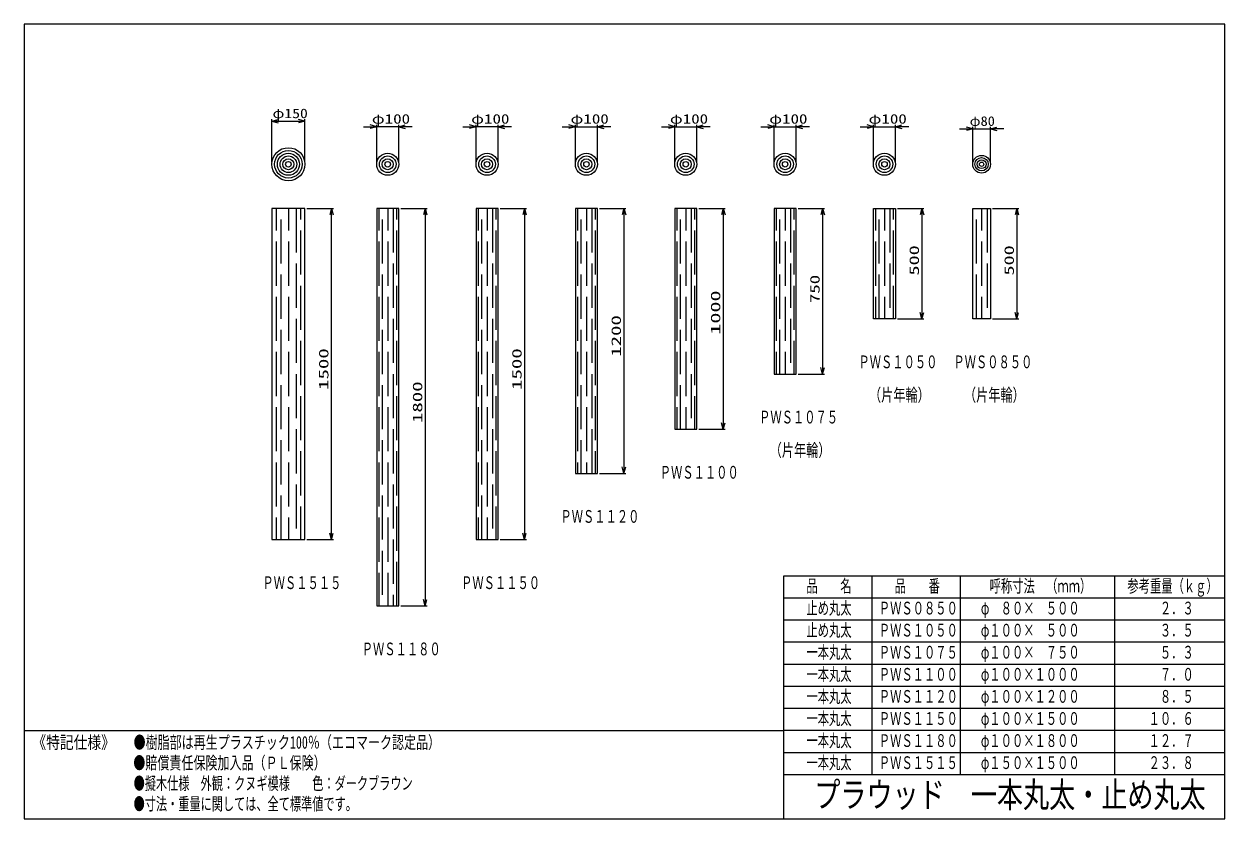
# Model space of a CAD drawing. Units: millimetres, scale not verified. Extents: x -2720 to 2720, y -1800 to 1800.
import ezdxf
from ezdxf.enums import TextEntityAlignment as Align

# ---------------------------------------------------------------- set-up
doc = ezdxf.new("R2010")
doc.units = ezdxf.units.MM
doc.header["$LTSCALE"] = 10
for name, color, linetype, lineweight in [('0-0_0', 2, 'Continuous', 9), ('0-1_LAYER0014', 7, 'Continuous', 9), ('0-3_LAYER0002', 4, 'Continuous', 9)]:
    doc.layers.add(name, color=color, linetype=linetype, lineweight=lineweight)
doc.layers.add('0-2_LAYER0003', color=4, linetype='Continuous')
doc.layers.add('0-4_LAYER0064', color=3, linetype='Continuous')
doc.styles.add('ＭＳ ゴシック', font='')
doc.styles.get('ＭＳ ゴシック').set_extended_font_data('MS Gothic')

# ---------------------------------------------------------------- blocks, each defined once
blk = doc.blocks.new('_OPEN30')
at = {"layer": '0-3_LAYER0002'}
for q in [(-9.659, 2.588), (-9.659, -2.588)]:
    blk.add_line((0, 0), q, dxfattribs=at)

msp = doc.modelspace()

# ---------------------------------------------------------------- linework, layer by layer
at = {"layer": '0-0_0', "color": 3}
for p, q in [((-1597.45, 965.02), (-1597.45, -534.98)), ((-1597.45, -534.98), (-1447.45, -534.98))]:
    msp.add_line(p, q, dxfattribs=at)
at = {"layer": '0-0_0'}
for p, q in [((-1577.45, 965.02), (-1577.45, 865.02)), ((-1522.45, 965.02), (-1522.45, 865.02)), ((-1487.45, 965.02), (-1487.45, 765.02)), ((-1467.45, 965.02), (-1467.45, 915.02)), ((-1112.45, 965.02), (-1112.45, 865.02)), ((-1072.45, 965.02), (-1072.45, 865.02)), ((-1047.45, 965.02), (-1047.45, 765.02)), ((-1032.45, 965.02), (-1032.45, 915.02)), ((-662.45, 965.02), (-662.45, 865.02)), ((-622.45, 965.02), (-622.45, 865.02)), ((-597.45, 965.02), (-597.45, 765.02)), ((-582.45, 965.02), (-582.45, 915.02)), ((-212.45, 965.02), (-212.45, 865.02)), ((-172.45, 965.02), (-172.45, 865.02)), ((-147.45, 965.02), (-147.45, 765.02)), ((-132.45, 965.02), (-132.45, 915.02)), ((237.55, 965.02), (237.55, 865.02)), ((277.55, 965.02), (277.55, 865.02)), ((302.55, 965.02), (302.55, 765.02)), ((317.55, 965.02), (317.55, 915.02)), ((687.55, 965.02), (687.55, 865.02)), ((727.55, 965.02), (727.55, 865.02)), ((752.55, 965.02), (752.55, 765.02)), ((767.55, 965.02), (767.55, 915.02)), ((1137.55, 965.02), (1137.55, 865.02)), ((1177.55, 965.02), (1177.55, 865.02)), ((1202.55, 965.02), (1202.55, 765.02)), ((1217.55, 965.02), (1217.55, 915.02)), ((1617.55, 965.02), (1617.55, 865.02)), ((1642.55, 965.02), (1642.55, 765.02)), ((-1557.45, 915.02), (-1557.45, 715.02)), ((-1097.45, 915.02), (-1097.45, 715.02)), ((-647.45, 915.02), (-647.45, 715.02)), ((-197.45, 915.02), (-197.45, 715.02)), ((252.55, 915.02), (252.55, 715.02)), ((702.55, 915.02), (702.55, 715.02)), ((1152.55, 915.02), (1152.55, 715.02)), ((1592.55, 915.02), (1592.55, 715.02)), ((-1467.45, 865.02), (-1467.45, 665.02)), ((-1032.45, 865.02), (-1032.45, 665.02)), ((-582.45, 865.02), (-582.45, 665.02)), ((-132.45, 865.02), (-132.45, 665.02)), ((317.55, 865.02), (317.55, 665.02)), ((767.55, 865.02), (767.55, 665.02)), ((1217.55, 865.02), (1217.55, 665.02)), ((-1577.45, 815.02), (-1577.45, 615.02)), ((-1522.45, 815.02), (-1522.45, 615.02)), ((-1112.45, 815.02), (-1112.45, 615.02)), ((-1072.45, 815.02), (-1072.45, 615.02)), ((-662.45, 815.02), (-662.45, 615.02)), ((-622.45, 815.02), (-622.45, 615.02)), ((-212.45, 815.02), (-212.45, 615.02)), ((-172.45, 815.02), (-172.45, 615.02)), ((237.55, 815.02), (237.55, 615.02)), ((277.55, 815.02), (277.55, 615.02)), ((687.55, 815.02), (687.55, 615.02)), ((727.55, 815.02), (727.55, 615.02)), ((1137.55, 815.02), (1137.55, 615.02)), ((1177.55, 815.02), (1177.55, 615.02)), ((1617.55, 815.02), (1617.55, 615.02)), ((-1487.45, 715.02), (-1487.45, 515.02)), ((-1047.45, 715.02), (-1047.45, 515.02)), ((-597.45, 715.02), (-597.45, 515.02)), ((-147.45, 715.02), (-147.45, 515.02)), ((302.55, 715.02), (302.55, 515.02)), ((752.55, 715.02), (752.55, 515.02)), ((1202.55, 715.02), (1202.55, 515.02)), ((1642.55, 715.02), (1642.55, 515.02)), ((-1557.45, 665.02), (-1557.45, 465.02)), ((-1097.45, 665.02), (-1097.45, 465.02)), ((-647.45, 665.02), (-647.45, 465.02)), ((-197.45, 665.02), (-197.45, 465.02)), ((252.55, 665.02), (252.55, 465.02)), ((702.55, 665.02), (702.55, 465.02)), ((1152.55, 665.02), (1152.55, 465.02)), ((1592.55, 665.02), (1592.55, 465.02)), ((-1467.45, 615.02), (-1467.45, 415.02)), ((-1032.45, 615.02), (-1032.45, 415.02)), ((-582.45, 615.02), (-582.45, 415.02)), ((-132.45, 615.02), (-132.45, 415.02)), ((317.55, 615.02), (317.55, 415.02)), ((767.55, 615.02), (767.55, 415.02)), ((1217.55, 615.02), (1217.55, 465.02)), ((-1577.45, 565.02), (-1577.45, 365.02)), ((-1522.45, 565.02), (-1522.45, 365.02)), ((-1112.45, 565.02), (-1112.45, 365.02)), ((-1072.45, 565.02), (-1072.45, 365.02)), ((-662.45, 565.02), (-662.45, 365.02)), ((-622.45, 565.02), (-622.45, 365.02)), ((-212.45, 565.02), (-212.45, 365.02)), ((-172.45, 565.02), (-172.45, 365.02)), ((237.55, 565.02), (237.55, 365.02)), ((277.55, 565.02), (277.55, 365.02)), ((687.55, 565.02), (687.55, 365.02)), ((727.55, 565.02), (727.55, 365.02)), ((1137.55, 565.02), (1137.55, 465.02)), ((1177.55, 565.02), (1177.55, 465.02)), ((1617.55, 565.02), (1617.55, 465.02)), ((-1487.45, 465.02), (-1487.45, 265.02)), ((-1047.45, 465.02), (-1047.45, 265.02)), ((-597.45, 465.02), (-597.45, 265.02)), ((-147.45, 465.02), (-147.45, 265.02)), ((302.55, 465.02), (302.55, 265.02)), ((752.55, 465.02), (752.55, 265.02)), ((-1557.45, 415.02), (-1557.45, 215.02)), ((-1097.45, 415.02), (-1097.45, 215.02)), ((-647.45, 415.02), (-647.45, 215.02)), ((-197.45, 415.02), (-197.45, 215.02)), ((252.55, 415.02), (252.55, 215.02)), ((702.55, 415.02), (702.55, 215.02)), ((-1467.45, 365.02), (-1467.45, 165.02)), ((-1032.45, 365.02), (-1032.45, 165.02)), ((-582.45, 365.02), (-582.45, 165.02)), ((-132.45, 365.02), (-132.45, 165.02)), ((317.55, 365.02), (317.55, 165.02)), ((767.55, 365.02), (767.55, 215.02)), ((-1577.45, 315.02), (-1577.45, 115.02)), ((-1522.45, 315.02), (-1522.45, 115.02)), ((-1112.45, 315.02), (-1112.45, 115.02)), ((-1072.45, 315.02), (-1072.45, 115.02)), ((-662.45, 315.02), (-662.45, 115.02)), ((-622.45, 315.02), (-622.45, 115.02)), ((-212.45, 315.02), (-212.45, 115.02)), ((-172.45, 315.02), (-172.45, 115.02)), ((237.55, 315.02), (237.55, 115.02)), ((277.55, 315.02), (277.55, 115.02)), ((687.55, 315.02), (687.55, 215.02)), ((727.55, 315.02), (727.55, 215.02)), ((-1557.45, 165.02), (-1557.45, -34.98)), ((-1487.45, 215.02), (-1487.45, 15.02)), ((-1097.45, 165.02), (-1097.45, -34.98)), ((-1047.45, 215.02), (-1047.45, 15.02)), ((-647.45, 165.02), (-647.45, -34.98)), ((-597.45, 215.02), (-597.45, 15.02)), ((-197.45, 165.02), (-197.45, -34.98)), ((-147.45, 215.02), (-147.45, 15.02)), ((252.55, 165.02), (252.55, -34.98)), ((302.55, 215.02), (302.55, 15.02)), ((-1467.45, 115.02), (-1467.45, -84.98)), ((-1032.45, 115.02), (-1032.45, -84.98)), ((-582.45, 115.02), (-582.45, -84.98)), ((-132.45, 115.02), (-132.45, -84.98)), ((317.55, 115.02), (317.55, -34.98)), ((-1577.45, 65.02), (-1577.45, -134.98)), ((-1522.45, 65.02), (-1522.45, -134.98)), ((-1112.45, 65.02), (-1112.45, -134.98)), ((-1072.45, 65.02), (-1072.45, -134.98)), ((-662.45, 65.02), (-662.45, -134.98)), ((-622.45, 65.02), (-622.45, -134.98)), ((-212.45, 65.02), (-212.45, -134.98)), ((-172.45, 65.02), (-172.45, -134.98)), ((237.55, 65.02), (237.55, -34.98)), ((277.55, 65.02), (277.55, -34.98)), ((-1487.45, -34.98), (-1487.45, -234.98)), ((-1047.45, -34.98), (-1047.45, -234.98)), ((-597.45, -34.98), (-597.45, -234.98)), ((-147.45, -34.98), (-147.45, -234.98)), ((-1557.45, -84.98), (-1557.45, -284.98)), ((-1097.45, -84.98), (-1097.45, -284.98)), ((-647.45, -84.98), (-647.45, -284.98)), ((-197.45, -84.98), (-197.45, -234.98)), ((-1467.45, -134.98), (-1467.45, -334.98)), ((-1032.45, -134.98), (-1032.45, -334.98)), ((-582.45, -134.98), (-582.45, -334.98)), ((-132.45, -134.98), (-132.45, -234.98)), ((-1577.45, -184.98), (-1577.45, -384.98)), ((-1522.45, -184.98), (-1522.45, -384.98)), ((-1112.45, -184.98), (-1112.45, -384.98)), ((-1072.45, -184.98), (-1072.45, -384.98)), ((-662.45, -184.98), (-662.45, -384.98)), ((-622.45, -184.98), (-622.45, -384.98)), ((-212.45, -184.98), (-212.45, -234.98)), ((-172.45, -184.98), (-172.45, -234.98)), ((-1487.45, -284.98), (-1487.45, -484.98)), ((-1047.45, -284.98), (-1047.45, -484.98)), ((-597.45, -284.98), (-597.45, -484.98)), ((-1557.45, -334.98), (-1557.45, -534.98)), ((-1097.45, -334.98), (-1097.45, -534.98)), ((-647.45, -334.98), (-647.45, -534.98)), ((-1577.45, -434.98), (-1577.45, -534.98)), ((-1522.45, -434.98), (-1522.45, -534.98)), ((-1467.45, -384.98), (-1467.45, -534.98)), ((-1112.45, -434.98), (-1112.45, -634.98)), ((-1072.45, -434.98), (-1072.45, -634.98)), ((-1032.45, -384.98), (-1032.45, -584.98)), ((-662.45, -434.98), (-662.45, -534.98)), ((-622.45, -434.98), (-622.45, -534.98)), ((-582.45, -384.98), (-582.45, -534.98)), ((-1047.45, -534.98), (-1047.45, -734.98)), ((-1097.45, -584.98), (-1097.45, -784.98)), ((-1032.45, -634.98), (-1032.45, -834.98)), ((-1112.45, -684.98), (-1112.45, -834.98)), ((-1072.45, -684.98), (-1072.45, -834.98)), ((-1047.45, -784.98), (-1047.45, -834.98))]:
    msp.add_line(p, q, dxfattribs=at)
at = {"layer": '0-0_0', "color": 7}
msp.add_line((-2720, -1400), (720, -1400), dxfattribs=at)
at = {"layer": '0-0_0', "color": 3}
msp.add_lwpolyline([(-1447.45, -534.98), (-1447.45, 965.02), (-1597.45, 965.02)], dxfattribs=at)
for points in [[(-1122.45, 965.02), (-1122.45, -834.98), (-1022.45, -834.98), (-1022.45, 965.02)], [(-672.45, 965.02), (-672.45, -534.98), (-572.45, -534.98), (-572.45, 965.02)], [(-222.45, 965.02), (-222.45, -234.98), (-122.45, -234.98), (-122.45, 965.02)], [(227.55, 965.02), (227.55, -34.98), (327.55, -34.98), (327.55, 965.02)], [(677.55, 965.02), (677.55, 215.02), (777.55, 215.02), (777.55, 965.02)], [(1127.55, 965.02), (1227.55, 965.02), (1227.55, 465.02), (1127.55, 465.02)], [(1577.55, 965.02), (1657.55, 965.02), (1657.55, 465.02), (1577.55, 465.02)]]:
    msp.add_lwpolyline(points, close=True, dxfattribs=at)
for centre, radius in [((-1522.45, 1165.02), 75), ((-1072.45, 1165.02), 50), ((-622.45, 1165.02), 50), ((-172.45, 1165.02), 50), ((277.55, 1165.02), 50), ((727.55, 1165.02), 50), ((1177.55, 1165.02), 50), ((1617.55, 1165.02), 40)]:
    msp.add_circle(centre, radius, dxfattribs=at)
at = {"layer": '0-0_0'}
for centre, radius in [((-1522.45, 1165.02), 62.5), ((-1522.45, 1165.02), 50), ((-1522.45, 1165.02), 37.5), ((-1072.45, 1165.02), 37.5), ((-622.45, 1165.02), 37.5), ((-172.45, 1165.02), 37.5), ((277.55, 1165.02), 37.5), ((727.55, 1165.02), 37.5), ((1177.55, 1165.02), 37.5), ((-1522.45, 1165.02), 25), ((-1522.45, 1165.02), 12.5), ((-1072.45, 1165.02), 25), ((-1072.45, 1165.02), 12.5), ((-622.45, 1165.02), 25), ((-622.45, 1165.02), 12.5), ((-172.45, 1165.02), 25), ((-172.45, 1165.02), 12.5), ((277.55, 1165.02), 25), ((277.55, 1165.02), 12.5), ((727.55, 1165.02), 25), ((727.55, 1165.02), 12.5), ((1177.55, 1165.02), 25), ((1177.55, 1165.02), 12.5), ((1617.55, 1165.02), 30), ((1617.55, 1165.02), 20), ((1617.55, 1165.02), 10)]:
    msp.add_circle(centre, radius, dxfattribs=at)
at = {"layer": '0-1_LAYER0014'}
for p, q in [((2720, 1800), (-2720, 1800)), ((-2720, 1800), (-2720, -1800)), ((720, -700), (720, -1800)), ((2720, -700), (720, -700)), ((1120, -700), (1120, -1600)), ((1520, -700), (1520, -1600)), ((2220, -700), (2220, -1600)), ((2720, -800), (720, -800)), ((2720, -900), (720, -900)), ((2720, -1000), (720, -1000)), ((2720, -1100), (720, -1100)), ((2720, -1200), (720, -1200)), ((2720, -1300), (720, -1300)), ((2720, -1400), (720, -1400)), ((2720, -1500), (720, -1500)), ((2720, -1600), (720, -1600))]:
    msp.add_line(p, q, dxfattribs=at)
msp.add_lwpolyline([(-2720, -1800), (2720, -1800), (2720, 1800)], dxfattribs=at)
at = {"layer": '0-3_LAYER0002'}
for p, q in [((-1597.45, 1174.02), (-1597.45, 1369.02)), ((-1597.45, 1360.02), (-1447.45, 1360.02)), ((-1447.45, 1174.02), (-1447.45, 1369.02)), ((-1182.45, 1335.02), (-1122.45, 1335.02)), ((-1122.45, 1174.02), (-1122.45, 1344.02)), ((-1022.45, 1335.02), (-1122.45, 1335.02)), ((-1022.45, 1174.02), (-1022.45, 1344.02)), ((-962.45, 1335.02), (-1022.45, 1335.02)), ((-732.45, 1335.02), (-672.45, 1335.02)), ((-672.45, 1174.02), (-672.45, 1344.02)), ((-572.45, 1335.02), (-672.45, 1335.02)), ((-572.45, 1174.02), (-572.45, 1344.02)), ((-512.45, 1335.02), (-572.45, 1335.02)), ((-282.45, 1335.02), (-222.45, 1335.02)), ((-222.45, 1174.02), (-222.45, 1344.02)), ((-222.45, 1335.02), (-122.45, 1335.02)), ((-122.45, 1174.02), (-122.45, 1344.02)), ((-62.45, 1335.02), (-122.45, 1335.02)), ((167.55, 1335.02), (227.55, 1335.02)), ((227.55, 1174.02), (227.55, 1344.02)), ((227.55, 1335.02), (327.55, 1335.02)), ((327.55, 1174.02), (327.55, 1344.02)), ((387.55, 1335.02), (327.55, 1335.02)), ((617.55, 1335.02), (677.55, 1335.02)), ((677.55, 1174.02), (677.55, 1344.02)), ((677.55, 1335.02), (777.55, 1335.02)), ((777.55, 1174.02), (777.55, 1344.02)), ((837.55, 1335.02), (777.55, 1335.02)), ((1067.55, 1335.02), (1127.55, 1335.02)), ((1127.55, 1174.02), (1127.55, 1344.02)), ((1127.55, 1335.02), (1227.55, 1335.02)), ((1227.55, 1174.02), (1227.55, 1344.02)), ((1287.55, 1335.02), (1227.55, 1335.02)), ((1517.55, 1325.02), (1577.55, 1325.02)), ((1577.55, 1174.02), (1577.55, 1334.02)), ((1577.55, 1325.02), (1657.55, 1325.02)), ((1657.55, 1174.02), (1657.55, 1334.02)), ((1717.55, 1325.02), (1657.55, 1325.02)), ((-1438.45, 965.02), (-1318.45, 965.02)), ((-1327.45, -534.98), (-1327.45, 965.02)), ((-1013.45, 965.02), (-893.45, 965.02)), ((-902.45, 965.02), (-902.45, -834.98)), ((-563.45, 965.02), (-443.45, 965.02)), ((-452.45, 965.02), (-452.45, -534.98)), ((-113.45, 965.02), (6.55, 965.02)), ((-2.45, 965.02), (-2.45, -234.98)), ((336.55, 965.02), (456.55, 965.02)), ((447.55, 965.02), (447.55, -34.98)), ((786.55, 965.02), (906.55, 965.02)), ((897.55, 965.02), (897.55, 215.02)), ((1236.55, 965.02), (1356.55, 965.02)), ((1347.55, 965.02), (1347.55, 465.02)), ((1666.55, 965.02), (1786.55, 965.02)), ((1777.55, 965.02), (1777.55, 465.02)), ((1236.55, 465.02), (1356.55, 465.02)), ((1666.55, 465.02), (1786.55, 465.02)), ((786.55, 215.02), (906.55, 215.02)), ((336.55, -34.98), (456.55, -34.98)), ((-113.45, -234.98), (6.55, -234.98)), ((-1438.45, -534.98), (-1318.45, -534.98)), ((-563.45, -534.98), (-443.45, -534.98)), ((-1013.45, -834.98), (-893.45, -834.98))]:
    msp.add_line(p, q, dxfattribs=at)

# ---------------------------------------------------------------- block references
at = {"layer": '0-3_LAYER0002', "xscale": 2.999998, "yscale": 3.000009}
for p, rotation in [((-1597.45, 1360.02), 180), ((-1022.45, 1335.02), 180), ((-572.45, 1335.02), 180), ((-122.45, 1335.02), 180), ((327.55, 1335.02), 180), ((777.55, 1335.02), 180), ((1227.55, 1335.02), 180), ((1657.55, 1325.02), 180), ((-1327.45, 965.02), 90), ((-902.45, 965.02), 90), ((-452.45, 965.02), 90), ((-2.45, 965.02), 90), ((447.55, 965.02), 90), ((897.55, 965.02), 90), ((1347.55, 965.02), 90), ((1777.55, 965.02), 90), ((1347.55, 465.02), 270), ((1777.55, 465.02), 270), ((897.55, 215.02), 270), ((447.55, -34.98), 270), ((-2.45, -234.98), 270), ((-1327.45, -534.98), 270), ((-452.45, -534.98), 270), ((-902.45, -834.98), 270)]:
    msp.add_blockref('_OPEN30', p, dxfattribs=dict(at, rotation=rotation))
for p in [(-1447.45, 1360.02), (-1122.45, 1335.02), (-672.45, 1335.02), (-222.45, 1335.02), (227.55, 1335.02), (677.55, 1335.02), (1127.55, 1335.02), (1577.55, 1325.02)]:
    msp.add_blockref('_OPEN30', p, dxfattribs=at)

# ---------------------------------------------------------------- texts
at = {"layer": '0-0_0', "color": 3, "style": 'ＭＳ ゴシック'}
for s, width, p in [('ＰＷＳ１０５０', 0.65, (1059.55, 223.92)), ('ＰＷＳ０８５０', 0.65, (1489.55, 223.92)), ('（片年輪）', 0.7, (1107.55, 73.92)), ('（片年輪）', 0.7, (1537.55, 73.92)), ('ＰＷＳ１０７５', 0.65, (609.55, -26.08)), ('（片年輪）', 0.7, (657.55, -176.08)), ('ＰＷＳ１１００', 0.65, (159.55, -276.08)), ('ＰＷＳ１１２０', 0.65, (-290.45, -476.08)), ('ＰＷＳ１５１５', 0.65, (-1640.45, -776.08)), ('ＰＷＳ１１５０', 0.65, (-740.45, -776.08)), ('ＰＷＳ１１８０', 0.65, (-1190.45, -1076.08))]:
    msp.add_text(s, height=57.7, dxfattribs=dict(at, width=width)).set_placement(p, align=Align.BOTTOM_LEFT)
at = {"layer": '0-0_0', "color": 4, "style": 'ＭＳ ゴシック', "width": 0.65}
for s, p in [('呼称寸法\u3000（ｍｍ）', (1654, -791.1)), ('参考重量（ｋｇ）', (2278, -791.1)), ('止め丸太', (824, -891.1)), ('ＰＷＳ０８５０', (1152, -891.1)), ('\u3000２．３', (2374, -891.1)), ('止め丸太', (824, -991.1)), ('ＰＷＳ１０５０', (1152, -991.1)), ('\u3000３．５', (2374, -991.1)), ('一本丸太', (824, -1091.1)), ('ＰＷＳ１０７５', (1152, -1091.1)), ('\u3000５．３', (2374, -1091.1)), ('一本丸太', (824, -1191.1)), ('ＰＷＳ１１００', (1152, -1191.1)), ('\u3000７．０', (2374, -1191.1)), ('一本丸太', (824, -1291.1)), ('ＰＷＳ１１２０', (1152, -1291.1)), ('\u3000８．５', (2374, -1291.1)), ('一本丸太', (824, -1391.1)), ('ＰＷＳ１１５０', (1152, -1391.1)), ('１０．６', (2374, -1391.1)), ('一本丸太', (824, -1491.1)), ('ＰＷＳ１１８０', (1152, -1491.1)), ('１２．７', (2374, -1491.1)), ('一本丸太', (824, -1591.1)), ('ＰＷＳ１５１５', (1152, -1591.1)), ('２３．８', (2374, -1591.1))]:
    msp.add_text(s, height=57.7, dxfattribs=at).set_placement(p, align=Align.BOTTOM_LEFT)
at = {"layer": '0-1_LAYER0014', "color": 4, "style": 'ＭＳ ゴシック', "width": 0.65}
for s, p in [('品\u3000\u3000名', (824, -791.1)), ('品\u3000\u3000番', (1224, -791.1))]:
    msp.add_text(s, height=57.7, dxfattribs=at).set_placement(p, align=Align.BOTTOM_LEFT)
at = {"layer": '0-2_LAYER0003', "style": 'ＭＳ ゴシック', "width": 0.65}
for s, p in [('φ\u3000８０×\u3000５００', (1614, -891.1)), ('φ１００×\u3000５００', (1614, -991.1)), ('φ１００×\u3000７５０', (1614, -1091.1)), ('φ１００×１０００', (1614, -1191.1)), ('φ１００×１２００', (1614, -1291.1)), ('φ１００×１５００', (1614, -1391.1)), ('φ１００×１８００', (1614, -1491.1)), ('φ１５０×１５００', (1614, -1591.1))]:
    msp.add_text(s, height=57.7, dxfattribs=at).set_placement(p, align=Align.BOTTOM_LEFT)
at = {"layer": '0-3_LAYER0002', "style": 'ＭＳ ゴシック'}
for s, height, width, p in [('φ150', 43.33, 1.2, (-1594.45, 1360.69)), ('φ100', 43.33, 1.3, (-1144.45, 1335.69)), ('φ100', 43.33, 1.3, (-694.45, 1335.69)), ('φ100', 43.33, 1.3, (-244.45, 1335.69)), ('φ100', 43.33, 1.3, (205.55, 1335.69)), ('φ100', 43.33, 1.3, (655.55, 1335.69)), ('φ100', 43.33, 1.3, (1105.55, 1335.69)), ('φ80', 43.33, 1.1, (1563.55, 1325.69)), ('《特記仕様》', 57.02, 0.8, (-2681.86, -1498.66)), ('●樹脂部は再生プラスチック100％（エコマーク認定品）', 57.04, 0.7, (-2223.79, -1498.66)), ('●賠償責任保険加入品（ＰＬ保険）', 57.04, 0.7, (-2224.87, -1591.53)), ('●擬木仕様\u3000外観：クヌギ模様\u3000\u3000色：ダークブラウン', 57.04, 0.65, (-2223.5, -1684.32)), ('●寸法・重量に関しては、全て標準値です。', 57.04, 0.65, (-2223.61, -1777.21))]:
    msp.add_text(s, height=height, dxfattribs=dict(at, width=width)).set_placement(p, align=Align.BOTTOM_LEFT)
for s, width, p in [('500', 1.55, (1346.88, 661.02)), ('500', 1.55, (1776.88, 661.02)), ('750', 1.45, (896.88, 536.02)), ('1000', 1.7, (446.88, 393.02)), ('1200', 1.6, (-3.12, 293.02)), ('1500', 1.6, (-1328.12, 143.02)), ('1500', 1.6, (-453.12, 143.02)), ('1800', 1.6, (-903.12, -6.98))]:
    msp.add_text(s, height=43.33, rotation=90, dxfattribs=dict(at, width=width)).set_placement(p, align=Align.BOTTOM_LEFT)
at = {"layer": '0-4_LAYER0064', "style": 'ＭＳ ゴシック', "width": 0.75}
msp.add_text('プラウッド\u3000一本丸太・止め丸太', height=115.5, dxfattribs=at).set_placement((860, -1782.2), align=Align.BOTTOM_LEFT)

doc.saveas('drawing.dxf')
